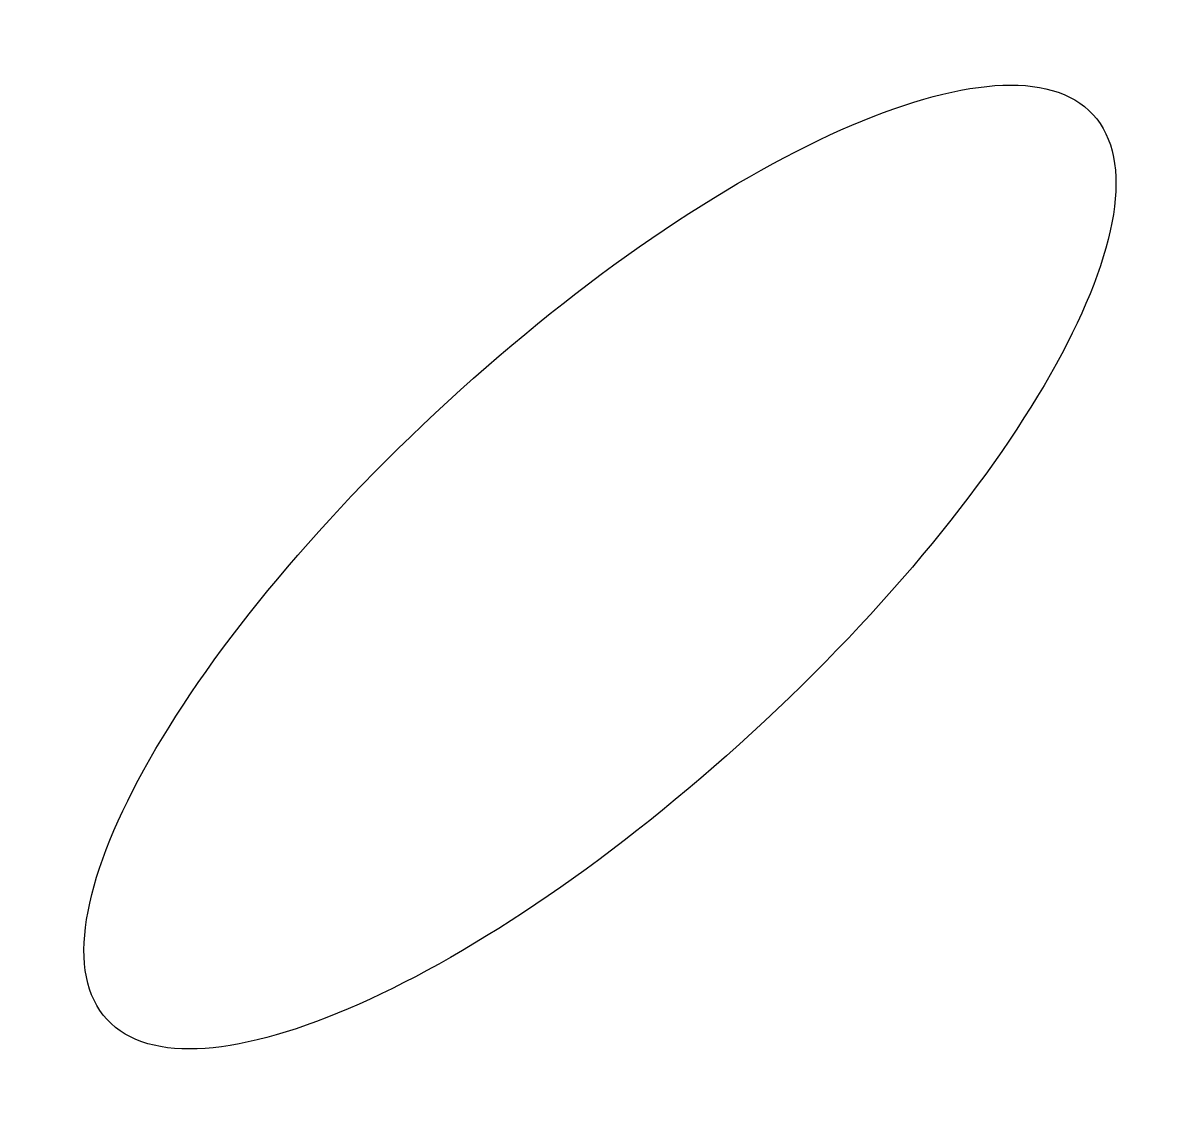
# Model space of a CAD drawing. Header units: inches. Extents: x 0.9 to 21.4, y -0.1 to 19.2.
import ezdxf

# ---------------------------------------------------------------- set-up
doc = ezdxf.new("R2010")
doc.units = ezdxf.units.IN
doc.header["$MEASUREMENT"] = 0

msp = doc.modelspace()

# ---------------------------------------------------------------- linework, layer by layer
msp.add_ellipse((11.143, 9.537), major_axis=(-8.751, -8.035), ratio=0.336109)

doc.saveas('drawing.dxf')
